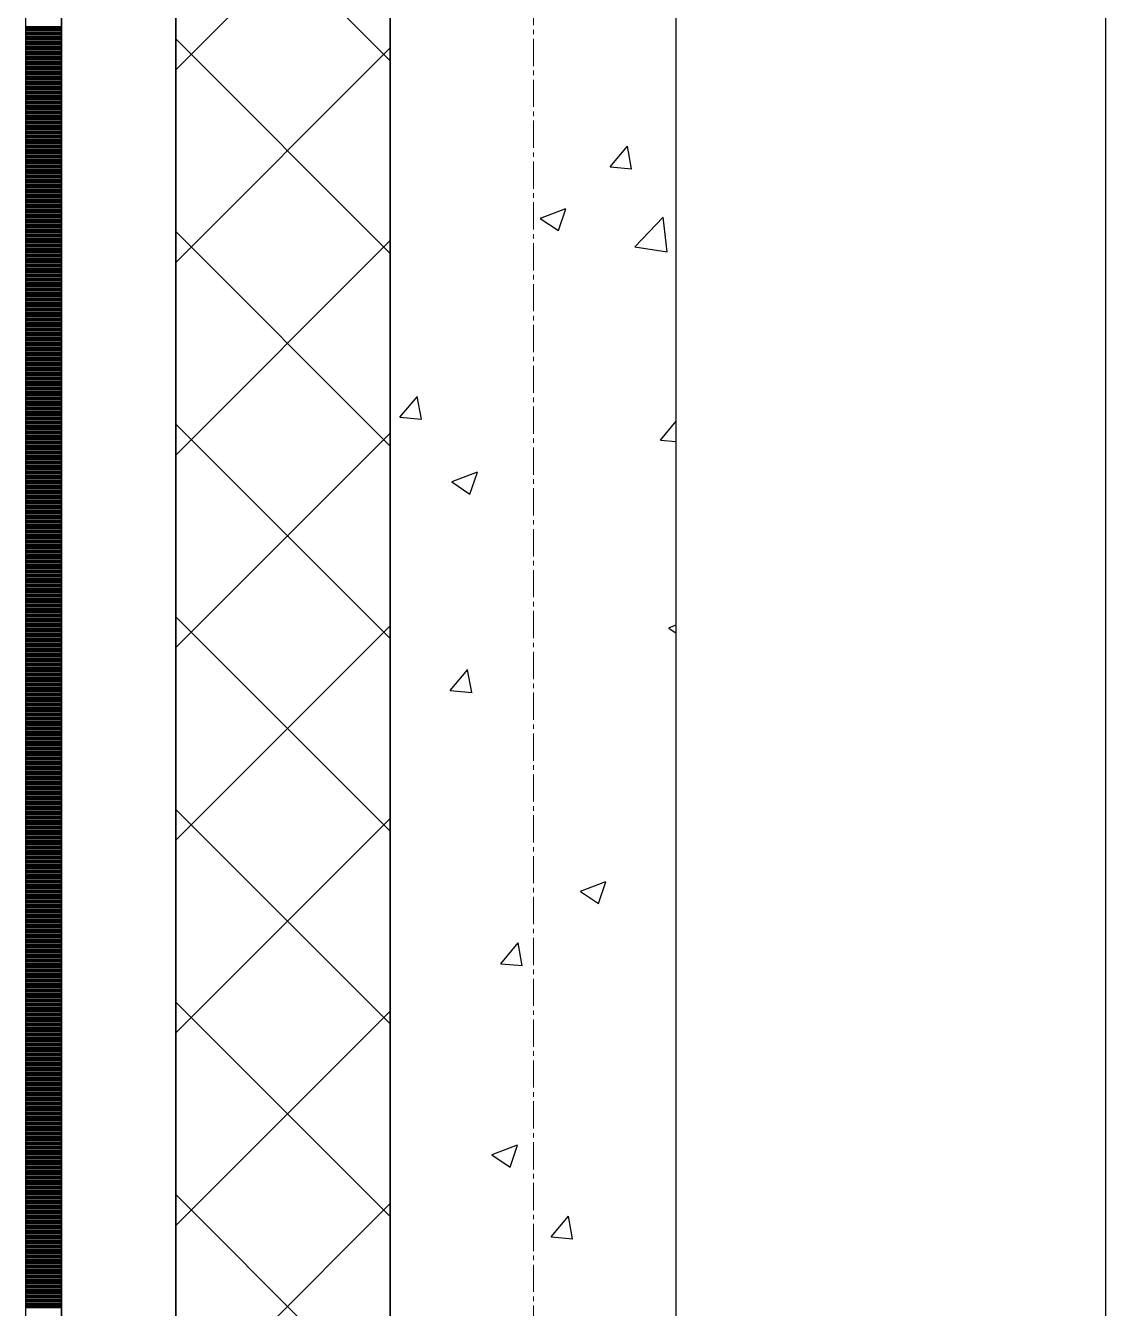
# Model space of a CAD drawing. Header units: millimetres. Extents: x -231292 to 573618, y -153144 to 564035.
# Drawn here: x 8548 to 9303, y 238264 to 239161 of the extents above; entities that cross this region are included whole.
import ezdxf

# ---------------------------------------------------------------- set-up
doc = ezdxf.new("R2010")
doc.units = ezdxf.units.MM
doc.linetypes.add('CENTER2', pattern=[28.575, 19.05, -3.175, 3.175, -3.175])
doc.layers.get('0').update_dxf_attribs({"color": 250})
for name, color, linetype, lineweight in [('АР_Стены ПЕНОблок', 250, 'Continuous', 20), ('АР_Тонкая', 250, 'Continuous', 5), ('АР_Утеплитель', 250, 'Continuous', 0), ('АР_Штриховка', 250, 'Continuous', 0), ('РД_Оси_100', 250, 'Continuous', 0)]:
    doc.layers.add(name, color=color, linetype=linetype, lineweight=lineweight)
doc.layers.add('КР_Балки-0.5', color=60, linetype='Continuous', lineweight=50, plot=False)

# ---------------------------------------------------------------- blocks, each defined once
blk = doc.blocks.new('оси_рен')
at = {"layer": 'РД_Оси_100', "color": 251, "linetype": 'CENTER2', "true_color": 0x636466}
blk.add_line((1195652.916, 135558.25), (1195652.916, 223268.25), dxfattribs=at)

msp = doc.modelspace()

# ---------------------------------------------------------------- linework, layer by layer
at = {"layer": 'АР_Стены ПЕНОблок', "color": 18, "linetype": 'Continuous', "lineweight": 25, "true_color": 0x000000}
for p, q in [((8803.243, 263866.253), (8803.243, 187666.253)), ((9003.243, 187666.253), (9003.243, 263866.253))]:
    msp.add_line(p, q, dxfattribs=at)
at = {"layer": 'АР_Тонкая', "color": 18, "linetype": 'Continuous', "lineweight": 25, "true_color": 0x000000}
for p, q in [((8548.243, 263866.253), (8548.243, 187666.253)), ((8573.243, 263866.253), (8573.243, 187666.253)), ((8573.243, 187666.253), (8573.243, 263866.253)), ((8653.243, 187666.253), (8653.243, 263866.253))]:
    msp.add_line(p, q, dxfattribs=at)
at = {"layer": 'АР_Утеплитель', "color": 18, "linetype": 'Continuous', "lineweight": 25, "true_color": 0x000000}
for p, q in [((8653.243, 263866.253), (8653.243, 187666.253)), ((8803.243, 187666.253), (8803.243, 263866.253))]:
    msp.add_line(p, q, dxfattribs=at)
at = {"layer": 'АР_Штриховка', "color": 18, "linetype": 'Continuous', "lineweight": 25, "true_color": 0x000000}
for p, q in [((8803.243, 239135.932), (8653.243, 239285.932)), ((8653.243, 239129.645), (8803.243, 239279.645)), ((8548.243, 239160.002), (8573.243, 239160.002)), ((8548.243, 239159.002), (8573.243, 239159.002)), ((8548.243, 239158.002), (8573.243, 239158.002)), ((8548.243, 239157.002), (8573.243, 239157.002)), ((8548.243, 239156.002), (8573.243, 239156.002)), ((8548.243, 239155.002), (8573.243, 239155.002)), ((8548.243, 239154.002), (8573.243, 239154.002)), ((8548.243, 239153.002), (8573.243, 239153.002)), ((8548.243, 239152.002), (8573.243, 239152.002)), ((8548.243, 239151.002), (8573.243, 239151.002)), ((8548.243, 239150.002), (8573.243, 239150.002)), ((8803.243, 239001.228), (8653.243, 239151.228)), ((8548.243, 239149.002), (8573.243, 239149.002)), ((8548.243, 239148.002), (8573.243, 239148.002)), ((8548.243, 239147.002), (8573.243, 239147.002)), ((8548.243, 239146.002), (8573.243, 239146.002)), ((8548.243, 239145.002), (8573.243, 239145.002)), ((8548.243, 239144.002), (8573.243, 239144.002)), ((8548.243, 239143.002), (8573.243, 239143.002)), ((8548.243, 239142.002), (8573.243, 239142.002)), ((8548.243, 239141.002), (8573.243, 239141.002)), ((8653.243, 238994.941), (8803.243, 239144.941)), ((8548.243, 239140.002), (8573.243, 239140.002)), ((8548.243, 239139.002), (8573.243, 239139.002)), ((8548.243, 239138.002), (8573.243, 239138.002)), ((8548.243, 239137.002), (8573.243, 239137.002)), ((8548.243, 239136.002), (8573.243, 239136.002)), ((8548.243, 239135.002), (8573.243, 239135.002)), ((8548.243, 239134.002), (8573.243, 239134.002)), ((8548.243, 239133.002), (8573.243, 239133.002)), ((8548.243, 239132.002), (8573.243, 239132.002)), ((8548.243, 239131.002), (8573.243, 239131.002)), ((8548.243, 239130.002), (8573.243, 239130.002)), ((8548.243, 239129.002), (8573.243, 239129.002)), ((8548.243, 239128.002), (8573.243, 239128.002)), ((8548.243, 239127.002), (8573.243, 239127.002)), ((8548.243, 239126.002), (8573.243, 239126.002)), ((8548.243, 239125.002), (8573.243, 239125.002)), ((8548.243, 239124.002), (8573.243, 239124.002)), ((8548.243, 239123.002), (8573.243, 239123.002)), ((8548.243, 239122.002), (8573.243, 239122.002)), ((8548.243, 239121.002), (8573.243, 239121.002)), ((8548.243, 239120.002), (8573.243, 239120.002)), ((8548.243, 239119.002), (8573.243, 239119.002)), ((8548.243, 239118.002), (8573.243, 239118.002)), ((8548.243, 239117.002), (8573.243, 239117.002)), ((8548.243, 239116.002), (8573.243, 239116.002)), ((8548.243, 239115.002), (8573.243, 239115.002)), ((8548.243, 239114.002), (8573.243, 239114.002)), ((8548.243, 239113.002), (8573.243, 239113.002)), ((8548.243, 239112.002), (8573.243, 239112.002)), ((8548.243, 239111.002), (8573.243, 239111.002)), ((8548.243, 239110.002), (8573.243, 239110.002)), ((8548.243, 239109.002), (8573.243, 239109.002)), ((8548.243, 239108.002), (8573.243, 239108.002)), ((8548.243, 239107.002), (8573.243, 239107.002)), ((8548.243, 239106.002), (8573.243, 239106.002)), ((8548.243, 239105.002), (8573.243, 239105.002)), ((8548.243, 239104.002), (8573.243, 239104.002)), ((8548.243, 239103.002), (8573.243, 239103.002)), ((8548.243, 239102.002), (8573.243, 239102.002)), ((8548.243, 239101.002), (8573.243, 239101.002)), ((8548.243, 239100.002), (8573.243, 239100.002)), ((8548.243, 239099.002), (8573.243, 239099.002)), ((8548.243, 239098.002), (8573.243, 239098.002)), ((8548.243, 239097.002), (8573.243, 239097.002)), ((8548.243, 239096.002), (8573.243, 239096.002)), ((8548.243, 239095.002), (8573.243, 239095.002)), ((8548.243, 239094.002), (8573.243, 239094.002)), ((8548.243, 239093.002), (8573.243, 239093.002)), ((8548.243, 239092.002), (8573.243, 239092.002)), ((8548.243, 239091.002), (8573.243, 239091.002)), ((8548.243, 239090.002), (8573.243, 239090.002)), ((8548.243, 239089.002), (8573.243, 239089.002)), ((8548.243, 239088.002), (8573.243, 239088.002)), ((8548.243, 239087.002), (8573.243, 239087.002)), ((8548.243, 239086.002), (8573.243, 239086.002)), ((8548.243, 239085.002), (8573.243, 239085.002)), ((8548.243, 239084.002), (8573.243, 239084.002)), ((8548.243, 239083.002), (8573.243, 239083.002)), ((8548.243, 239082.002), (8573.243, 239082.002)), ((8548.243, 239081.002), (8573.243, 239081.002)), ((8548.243, 239080.002), (8573.243, 239080.002)), ((8548.243, 239079.002), (8573.243, 239079.002)), ((8548.243, 239078.002), (8573.243, 239078.002)), ((8548.243, 239077.002), (8573.243, 239077.002)), ((8548.243, 239076.002), (8573.243, 239076.002)), ((8548.243, 239075.002), (8573.243, 239075.002)), ((8548.243, 239074.002), (8573.243, 239074.002)), ((8548.243, 239073.002), (8573.243, 239073.002)), ((8548.243, 239072.002), (8573.243, 239072.002)), ((8548.243, 239071.002), (8573.243, 239071.002)), ((8548.243, 239070.002), (8573.243, 239070.002)), ((8548.243, 239069.002), (8573.243, 239069.002)), ((8956.894, 239061.735), (8969.14, 239076.328)), ((8971.945, 239060.372), (8969.008, 239076.294)), ((8548.243, 239068.002), (8573.243, 239068.002)), ((8548.243, 239067.002), (8573.243, 239067.002)), ((8548.243, 239066.002), (8573.243, 239066.002)), ((8548.243, 239065.002), (8573.243, 239065.002)), ((8548.243, 239064.002), (8573.243, 239064.002)), ((8548.243, 239063.002), (8573.243, 239063.002)), ((8548.243, 239062.002), (8573.243, 239062.002)), ((8548.243, 239061.002), (8573.243, 239061.002)), ((8548.243, 239060.002), (8573.243, 239060.002)), ((8956.894, 239061.725), (8972.076, 239060.397)), ((8548.243, 239059.002), (8573.243, 239059.002)), ((8548.243, 239058.002), (8573.243, 239058.002)), ((8548.243, 239057.002), (8573.243, 239057.002)), ((8548.243, 239056.002), (8573.243, 239056.002)), ((8548.243, 239055.002), (8573.243, 239055.002)), ((8548.243, 239054.002), (8573.243, 239054.002)), ((8548.243, 239053.002), (8573.243, 239053.002)), ((8548.243, 239052.002), (8573.243, 239052.002)), ((8548.243, 239051.002), (8573.243, 239051.002)), ((8548.243, 239050.002), (8573.243, 239050.002)), ((8548.243, 239049.002), (8573.243, 239049.002)), ((8548.243, 239048.002), (8573.243, 239048.002)), ((8548.243, 239047.002), (8573.243, 239047.002)), ((8548.243, 239046.002), (8573.243, 239046.002)), ((8548.243, 239045.002), (8573.243, 239045.002)), ((8548.243, 239044.002), (8573.243, 239044.002)), ((8548.243, 239043.002), (8573.243, 239043.002)), ((8548.243, 239042.002), (8573.243, 239042.002)), ((8548.243, 239041.002), (8573.243, 239041.002)), ((8548.243, 239040.002), (8573.243, 239040.002)), ((8548.243, 239039.002), (8573.243, 239039.002)), ((8548.243, 239038.002), (8573.243, 239038.002)), ((8548.243, 239037.002), (8573.243, 239037.002)), ((8548.243, 239036.002), (8573.243, 239036.002)), ((8548.243, 239035.002), (8573.243, 239035.002)), ((8548.243, 239034.002), (8573.243, 239034.002)), ((8548.243, 239033.002), (8573.243, 239033.002)), ((8908.201, 239025.903), (8925.986, 239032.73)), ((8548.243, 239032.002), (8573.243, 239032.002)), ((8548.243, 239031.002), (8573.243, 239031.002)), ((8548.243, 239030.002), (8573.243, 239030.002)), ((8548.243, 239029.002), (8573.243, 239029.002)), ((8548.243, 239028.002), (8573.243, 239028.002)), ((8548.243, 239027.002), (8573.243, 239027.002)), ((8548.243, 239026.002), (8573.243, 239026.002)), ((8548.243, 239025.002), (8573.243, 239025.002)), ((8548.243, 239024.002), (8573.243, 239024.002)), ((8908.106, 239025.693), (8920.74, 239017.171)), ((8920.75, 239017.168), (8925.9, 239032.517)), ((8974.198, 239005.874), (8993.982, 239026.493)), ((8996.773, 239002.369), (8993.967, 239026.491)), ((8548.243, 239023.002), (8573.243, 239023.002)), ((8548.243, 239022.002), (8573.243, 239022.002)), ((8548.243, 239021.002), (8573.243, 239021.002)), ((8548.243, 239020.002), (8573.243, 239020.002)), ((8548.243, 239019.002), (8573.243, 239019.002)), ((8548.243, 239018.002), (8573.243, 239018.002)), ((8548.243, 239017.002), (8573.243, 239017.002)), ((8548.243, 239016.002), (8573.243, 239016.002)), ((8548.243, 239015.002), (8573.243, 239015.002)), ((8803.243, 238866.524), (8653.243, 239016.524)), ((8548.243, 239014.002), (8573.243, 239014.002)), ((8548.243, 239013.002), (8573.243, 239013.002)), ((8548.243, 239012.002), (8573.243, 239012.002)), ((8548.243, 239011.002), (8573.243, 239011.002)), ((8548.243, 239010.002), (8573.243, 239010.002)), ((8548.243, 239009.002), (8573.243, 239009.002)), ((8548.243, 239008.002), (8573.243, 239008.002)), ((8548.243, 239007.002), (8573.243, 239007.002)), ((8548.243, 239006.002), (8573.243, 239006.002)), ((8653.243, 238860.237), (8803.243, 239010.237)), ((8974.187, 239005.898), (8996.777, 239002.394)), ((8548.243, 239005.002), (8573.243, 239005.002)), ((8548.243, 239004.002), (8573.243, 239004.002)), ((8548.243, 239003.002), (8573.243, 239003.002)), ((8548.243, 239002.002), (8573.243, 239002.002)), ((8548.243, 239001.002), (8573.243, 239001.002)), ((8548.243, 239000.002), (8573.243, 239000.002)), ((8548.243, 238999.002), (8573.243, 238999.002)), ((8548.243, 238998.002), (8573.243, 238998.002)), ((8548.243, 238997.002), (8573.243, 238997.002)), ((8548.243, 238996.002), (8573.243, 238996.002)), ((8548.243, 238995.002), (8573.243, 238995.002)), ((8548.243, 238994.002), (8573.243, 238994.002)), ((8548.243, 238993.002), (8573.243, 238993.002)), ((8548.243, 238992.002), (8573.243, 238992.002)), ((8548.243, 238991.002), (8573.243, 238991.002)), ((8548.243, 238990.002), (8573.243, 238990.002)), ((8548.243, 238989.002), (8573.243, 238989.002)), ((8548.243, 238988.002), (8573.243, 238988.002)), ((8548.243, 238987.002), (8573.243, 238987.002)), ((8548.243, 238986.002), (8573.243, 238986.002)), ((8548.243, 238985.002), (8573.243, 238985.002)), ((8548.243, 238984.002), (8573.243, 238984.002)), ((8548.243, 238983.002), (8573.243, 238983.002)), ((8548.243, 238982.002), (8573.243, 238982.002)), ((8548.243, 238981.002), (8573.243, 238981.002)), ((8548.243, 238980.002), (8573.243, 238980.002)), ((8548.243, 238979.002), (8573.243, 238979.002)), ((8548.243, 238978.002), (8573.243, 238978.002)), ((8548.243, 238977.002), (8573.243, 238977.002)), ((8548.243, 238976.002), (8573.243, 238976.002)), ((8548.243, 238975.002), (8573.243, 238975.002)), ((8548.243, 238974.002), (8573.243, 238974.002)), ((8548.243, 238973.002), (8573.243, 238973.002)), ((8548.243, 238972.002), (8573.243, 238972.002)), ((8548.243, 238971.002), (8573.243, 238971.002)), ((8548.243, 238970.002), (8573.243, 238970.002)), ((8548.243, 238969.002), (8573.243, 238969.002)), ((8548.243, 238968.002), (8573.243, 238968.002)), ((8548.243, 238967.002), (8573.243, 238967.002)), ((8548.243, 238966.002), (8573.243, 238966.002)), ((8548.243, 238965.002), (8573.243, 238965.002)), ((8548.243, 238964.002), (8573.243, 238964.002)), ((8548.243, 238963.002), (8573.243, 238963.002)), ((8548.243, 238962.002), (8573.243, 238962.002)), ((8548.243, 238961.002), (8573.243, 238961.002)), ((8548.243, 238960.002), (8573.243, 238960.002)), ((8548.243, 238959.002), (8573.243, 238959.002)), ((8548.243, 238958.002), (8573.243, 238958.002)), ((8548.243, 238957.002), (8573.243, 238957.002)), ((8548.243, 238956.002), (8573.243, 238956.002)), ((8548.243, 238955.002), (8573.243, 238955.002)), ((8548.243, 238954.002), (8573.243, 238954.002)), ((8548.243, 238953.002), (8573.243, 238953.002)), ((8548.243, 238952.002), (8573.243, 238952.002)), ((8548.243, 238951.002), (8573.243, 238951.002)), ((8548.243, 238950.002), (8573.243, 238950.002)), ((8548.243, 238949.002), (8573.243, 238949.002)), ((8548.243, 238948.002), (8573.243, 238948.002)), ((8548.243, 238947.002), (8573.243, 238947.002)), ((8548.243, 238946.002), (8573.243, 238946.002)), ((8548.243, 238945.002), (8573.243, 238945.002)), ((8548.243, 238944.002), (8573.243, 238944.002)), ((8548.243, 238943.002), (8573.243, 238943.002)), ((8548.243, 238942.002), (8573.243, 238942.002)), ((8548.243, 238941.002), (8573.243, 238941.002)), ((8548.243, 238940.002), (8573.243, 238940.002)), ((8548.243, 238939.002), (8573.243, 238939.002)), ((8548.243, 238938.002), (8573.243, 238938.002)), ((8548.243, 238937.002), (8573.243, 238937.002)), ((8548.243, 238936.002), (8573.243, 238936.002)), ((8548.243, 238935.002), (8573.243, 238935.002)), ((8548.243, 238934.002), (8573.243, 238934.002)), ((8548.243, 238933.002), (8573.243, 238933.002)), ((8548.243, 238932.002), (8573.243, 238932.002)), ((8548.243, 238931.002), (8573.243, 238931.002)), ((8548.243, 238930.002), (8573.243, 238930.002)), ((8548.243, 238929.002), (8573.243, 238929.002)), ((8548.243, 238928.002), (8573.243, 238928.002)), ((8548.243, 238927.002), (8573.243, 238927.002)), ((8548.243, 238926.002), (8573.243, 238926.002)), ((8548.243, 238925.002), (8573.243, 238925.002)), ((8548.243, 238924.002), (8573.243, 238924.002)), ((8548.243, 238923.002), (8573.243, 238923.002)), ((8548.243, 238922.002), (8573.243, 238922.002)), ((8548.243, 238921.002), (8573.243, 238921.002)), ((8548.243, 238920.002), (8573.243, 238920.002)), ((8548.243, 238919.002), (8573.243, 238919.002)), ((8548.243, 238918.002), (8573.243, 238918.002)), ((8548.243, 238917.002), (8573.243, 238917.002)), ((8548.243, 238916.002), (8573.243, 238916.002)), ((8548.243, 238915.002), (8573.243, 238915.002)), ((8548.243, 238914.002), (8573.243, 238914.002)), ((8548.243, 238913.002), (8573.243, 238913.002)), ((8548.243, 238912.002), (8573.243, 238912.002)), ((8548.243, 238911.002), (8573.243, 238911.002)), ((8548.243, 238910.002), (8573.243, 238910.002)), ((8548.243, 238909.002), (8573.243, 238909.002)), ((8548.243, 238908.002), (8573.243, 238908.002)), ((8548.243, 238907.002), (8573.243, 238907.002)), ((8548.243, 238906.002), (8573.243, 238906.002)), ((8548.243, 238905.002), (8573.243, 238905.002)), ((8548.243, 238904.002), (8573.243, 238904.002)), ((8548.243, 238903.002), (8573.243, 238903.002)), ((8548.243, 238902.002), (8573.243, 238902.002)), ((8548.243, 238901.002), (8573.243, 238901.002)), ((8548.243, 238900.002), (8573.243, 238900.002)), ((8548.243, 238899.002), (8573.243, 238899.002)), ((8809.953, 238886.617), (8822.198, 238901.211)), ((8825.004, 238885.255), (8822.067, 238901.176)), ((8548.243, 238898.002), (8573.243, 238898.002)), ((8548.243, 238897.002), (8573.243, 238897.002)), ((8548.243, 238896.002), (8573.243, 238896.002)), ((8548.243, 238895.002), (8573.243, 238895.002)), ((8548.243, 238894.002), (8573.243, 238894.002)), ((8548.243, 238893.002), (8573.243, 238893.002)), ((8548.243, 238892.002), (8573.243, 238892.002)), ((8548.243, 238891.002), (8573.243, 238891.002)), ((8548.243, 238890.002), (8573.243, 238890.002)), ((8548.243, 238889.002), (8573.243, 238889.002)), ((8548.243, 238888.002), (8573.243, 238888.002)), ((8548.243, 238887.002), (8573.243, 238887.002)), ((8548.243, 238886.002), (8573.243, 238886.002)), ((8548.243, 238885.002), (8573.243, 238885.002)), ((8548.243, 238884.002), (8573.243, 238884.002)), ((8548.243, 238883.002), (8573.243, 238883.002)), ((8548.243, 238882.002), (8573.243, 238882.002)), ((8548.243, 238881.002), (8573.243, 238881.002)), ((8803.243, 238731.821), (8653.243, 238881.821)), ((8809.952, 238886.607), (8825.134, 238885.279)), ((8992.138, 238870.678), (9003.243, 238883.913)), ((8548.243, 238880.002), (8573.243, 238880.002)), ((8548.243, 238879.002), (8573.243, 238879.002)), ((8548.243, 238878.002), (8573.243, 238878.002)), ((8548.243, 238877.002), (8573.243, 238877.002)), ((8548.243, 238876.002), (8573.243, 238876.002)), ((8548.243, 238875.002), (8573.243, 238875.002)), ((8548.243, 238874.002), (8573.243, 238874.002)), ((8548.243, 238873.002), (8573.243, 238873.002)), ((8548.243, 238872.002), (8573.243, 238872.002)), ((8653.243, 238725.534), (8803.243, 238875.534)), ((8548.243, 238871.002), (8573.243, 238871.002)), ((8548.243, 238870.002), (8573.243, 238870.002)), ((8548.243, 238869.002), (8573.243, 238869.002)), ((8548.243, 238868.002), (8573.243, 238868.002)), ((8548.243, 238867.002), (8573.243, 238867.002)), ((8548.243, 238866.002), (8573.243, 238866.002)), ((8548.243, 238865.002), (8573.243, 238865.002)), ((8548.243, 238864.002), (8573.243, 238864.002)), ((8548.243, 238863.002), (8573.243, 238863.002)), ((8992.137, 238870.668), (9003.243, 238869.697)), ((8548.243, 238862.002), (8573.243, 238862.002)), ((8548.243, 238861.002), (8573.243, 238861.002)), ((8548.243, 238860.002), (8573.243, 238860.002)), ((8548.243, 238859.002), (8573.243, 238859.002)), ((8548.243, 238858.002), (8573.243, 238858.002)), ((8548.243, 238857.002), (8573.243, 238857.002)), ((8548.243, 238856.002), (8573.243, 238856.002)), ((8548.243, 238855.002), (8573.243, 238855.002)), ((8548.243, 238854.002), (8573.243, 238854.002)), ((8548.243, 238853.002), (8573.243, 238853.002)), ((8548.243, 238852.002), (8573.243, 238852.002)), ((8548.243, 238851.002), (8573.243, 238851.002)), ((8548.243, 238850.002), (8573.243, 238850.002)), ((8548.243, 238849.002), (8573.243, 238849.002)), ((8548.243, 238848.002), (8573.243, 238848.002)), ((8548.243, 238847.002), (8573.243, 238847.002)), ((8548.243, 238846.002), (8573.243, 238846.002)), ((8548.243, 238845.002), (8573.243, 238845.002)), ((8846.399, 238841.715), (8864.183, 238848.542)), ((8858.948, 238832.981), (8864.098, 238848.33)), ((8548.243, 238844.002), (8573.243, 238844.002)), ((8548.243, 238843.002), (8573.243, 238843.002)), ((8548.243, 238842.002), (8573.243, 238842.002)), ((8548.243, 238841.002), (8573.243, 238841.002)), ((8548.243, 238840.002), (8573.243, 238840.002)), ((8548.243, 238839.002), (8573.243, 238839.002)), ((8548.243, 238838.002), (8573.243, 238838.002)), ((8548.243, 238837.002), (8573.243, 238837.002)), ((8548.243, 238836.002), (8573.243, 238836.002)), ((8846.304, 238841.505), (8858.938, 238832.983)), ((8548.243, 238835.002), (8573.243, 238835.002)), ((8548.243, 238834.002), (8573.243, 238834.002)), ((8548.243, 238833.002), (8573.243, 238833.002)), ((8548.243, 238832.002), (8573.243, 238832.002)), ((8548.243, 238831.002), (8573.243, 238831.002)), ((8548.243, 238830.002), (8573.243, 238830.002)), ((8548.243, 238829.002), (8573.243, 238829.002)), ((8548.243, 238828.002), (8573.243, 238828.002)), ((8548.243, 238827.002), (8573.243, 238827.002)), ((8548.243, 238826.002), (8573.243, 238826.002)), ((8548.243, 238825.002), (8573.243, 238825.002)), ((8548.243, 238824.002), (8573.243, 238824.002)), ((8548.243, 238823.002), (8573.243, 238823.002)), ((8548.243, 238822.002), (8573.243, 238822.002)), ((8548.243, 238821.002), (8573.243, 238821.002)), ((8548.243, 238820.002), (8573.243, 238820.002)), ((8548.243, 238819.002), (8573.243, 238819.002)), ((8548.243, 238818.002), (8573.243, 238818.002)), ((8548.243, 238817.002), (8573.243, 238817.002)), ((8548.243, 238816.002), (8573.243, 238816.002)), ((8548.243, 238815.002), (8573.243, 238815.002)), ((8548.243, 238814.002), (8573.243, 238814.002)), ((8548.243, 238813.002), (8573.243, 238813.002)), ((8548.243, 238812.002), (8573.243, 238812.002)), ((8548.243, 238811.002), (8573.243, 238811.002)), ((8548.243, 238810.002), (8573.243, 238810.002)), ((8548.243, 238809.002), (8573.243, 238809.002)), ((8548.243, 238808.002), (8573.243, 238808.002)), ((8548.243, 238807.002), (8573.243, 238807.002)), ((8548.243, 238806.002), (8573.243, 238806.002)), ((8548.243, 238805.002), (8573.243, 238805.002)), ((8548.243, 238804.002), (8573.243, 238804.002)), ((8548.243, 238803.002), (8573.243, 238803.002)), ((8548.243, 238802.002), (8573.243, 238802.002)), ((8548.243, 238801.002), (8573.243, 238801.002)), ((8548.243, 238800.002), (8573.243, 238800.002)), ((8548.243, 238799.002), (8573.243, 238799.002)), ((8548.243, 238798.002), (8573.243, 238798.002)), ((8548.243, 238797.002), (8573.243, 238797.002)), ((8548.243, 238796.002), (8573.243, 238796.002)), ((8548.243, 238795.002), (8573.243, 238795.002)), ((8548.243, 238794.002), (8573.243, 238794.002)), ((8548.243, 238793.002), (8573.243, 238793.002)), ((8548.243, 238792.002), (8573.243, 238792.002)), ((8548.243, 238791.002), (8573.243, 238791.002)), ((8548.243, 238790.002), (8573.243, 238790.002)), ((8548.243, 238789.002), (8573.243, 238789.002)), ((8548.243, 238788.002), (8573.243, 238788.002)), ((8548.243, 238787.002), (8573.243, 238787.002)), ((8548.243, 238786.002), (8573.243, 238786.002)), ((8548.243, 238785.002), (8573.243, 238785.002)), ((8548.243, 238784.002), (8573.243, 238784.002)), ((8548.243, 238783.002), (8573.243, 238783.002)), ((8548.243, 238782.002), (8573.243, 238782.002)), ((8548.243, 238781.002), (8573.243, 238781.002)), ((8548.243, 238780.002), (8573.243, 238780.002)), ((8548.243, 238779.002), (8573.243, 238779.002)), ((8548.243, 238778.002), (8573.243, 238778.002)), ((8548.243, 238777.002), (8573.243, 238777.002)), ((8548.243, 238776.002), (8573.243, 238776.002)), ((8548.243, 238775.002), (8573.243, 238775.002)), ((8548.243, 238774.002), (8573.243, 238774.002)), ((8548.243, 238773.002), (8573.243, 238773.002)), ((8548.243, 238772.002), (8573.243, 238772.002)), ((8548.243, 238771.002), (8573.243, 238771.002)), ((8548.243, 238770.002), (8573.243, 238770.002)), ((8548.243, 238769.002), (8573.243, 238769.002)), ((8548.243, 238768.002), (8573.243, 238768.002)), ((8548.243, 238767.002), (8573.243, 238767.002)), ((8548.243, 238766.002), (8573.243, 238766.002)), ((8548.243, 238765.002), (8573.243, 238765.002)), ((8548.243, 238764.002), (8573.243, 238764.002)), ((8548.243, 238763.002), (8573.243, 238763.002)), ((8548.243, 238762.002), (8573.243, 238762.002)), ((8548.243, 238761.002), (8573.243, 238761.002)), ((8548.243, 238760.002), (8573.243, 238760.002)), ((8548.243, 238759.002), (8573.243, 238759.002)), ((8548.243, 238758.002), (8573.243, 238758.002)), ((8548.243, 238757.002), (8573.243, 238757.002)), ((8548.243, 238756.002), (8573.243, 238756.002)), ((8548.243, 238755.002), (8573.243, 238755.002)), ((8548.243, 238754.002), (8573.243, 238754.002)), ((8548.243, 238753.002), (8573.243, 238753.002)), ((8548.243, 238752.002), (8573.243, 238752.002)), ((8548.243, 238751.002), (8573.243, 238751.002)), ((8548.243, 238750.002), (8573.243, 238750.002)), ((8548.243, 238749.002), (8573.243, 238749.002)), ((8548.243, 238748.002), (8573.243, 238748.002)), ((8548.243, 238747.002), (8573.243, 238747.002)), ((8548.243, 238746.002), (8573.243, 238746.002)), ((8803.243, 238597.117), (8653.243, 238747.117)), ((8548.243, 238745.002), (8573.243, 238745.002)), ((8548.243, 238744.002), (8573.243, 238744.002)), ((8548.243, 238743.002), (8573.243, 238743.002)), ((8548.243, 238742.002), (8573.243, 238742.002)), ((8548.243, 238741.002), (8573.243, 238741.002)), ((8548.243, 238740.002), (8573.243, 238740.002)), ((8548.243, 238739.002), (8573.243, 238739.002)), ((8548.243, 238738.002), (8573.243, 238738.002)), ((8548.243, 238737.002), (8573.243, 238737.002)), ((8653.243, 238590.83), (8803.243, 238740.83)), ((8997.918, 238739.24), (9003.243, 238735.648)), ((8998.013, 238739.45), (9003.243, 238741.457)), ((8548.243, 238736.002), (8573.243, 238736.002)), ((8548.243, 238735.002), (8573.243, 238735.002)), ((8548.243, 238734.002), (8573.243, 238734.002)), ((8548.243, 238733.002), (8573.243, 238733.002)), ((8548.243, 238732.002), (8573.243, 238732.002)), ((8548.243, 238731.002), (8573.243, 238731.002)), ((8548.243, 238730.002), (8573.243, 238730.002)), ((8548.243, 238729.002), (8573.243, 238729.002)), ((8548.243, 238728.002), (8573.243, 238728.002)), ((8548.243, 238727.002), (8573.243, 238727.002)), ((8548.243, 238726.002), (8573.243, 238726.002)), ((8548.243, 238725.002), (8573.243, 238725.002)), ((8548.243, 238724.002), (8573.243, 238724.002)), ((8548.243, 238723.002), (8573.243, 238723.002)), ((8548.243, 238722.002), (8573.243, 238722.002)), ((8548.243, 238721.002), (8573.243, 238721.002)), ((8548.243, 238720.002), (8573.243, 238720.002)), ((8548.243, 238719.002), (8573.243, 238719.002)), ((8548.243, 238718.002), (8573.243, 238718.002)), ((8548.243, 238717.002), (8573.243, 238717.002)), ((8548.243, 238716.002), (8573.243, 238716.002)), ((8548.243, 238715.002), (8573.243, 238715.002)), ((8548.243, 238714.002), (8573.243, 238714.002)), ((8548.243, 238713.002), (8573.243, 238713.002)), ((8548.243, 238712.002), (8573.243, 238712.002)), ((8548.243, 238711.002), (8573.243, 238711.002)), ((8548.243, 238710.002), (8573.243, 238710.002)), ((8845.197, 238695.561), (8857.442, 238710.154)), ((8860.247, 238694.198), (8857.31, 238710.119)), ((8548.243, 238709.002), (8573.243, 238709.002)), ((8548.243, 238708.002), (8573.243, 238708.002)), ((8548.243, 238707.002), (8573.243, 238707.002)), ((8548.243, 238706.002), (8573.243, 238706.002)), ((8548.243, 238705.002), (8573.243, 238705.002)), ((8548.243, 238704.002), (8573.243, 238704.002)), ((8548.243, 238703.002), (8573.243, 238703.002)), ((8548.243, 238702.002), (8573.243, 238702.002)), ((8548.243, 238701.002), (8573.243, 238701.002)), ((8548.243, 238700.002), (8573.243, 238700.002)), ((8548.243, 238699.002), (8573.243, 238699.002)), ((8548.243, 238698.002), (8573.243, 238698.002)), ((8548.243, 238697.002), (8573.243, 238697.002)), ((8548.243, 238696.002), (8573.243, 238696.002)), ((8548.243, 238695.002), (8573.243, 238695.002)), ((8548.243, 238694.002), (8573.243, 238694.002)), ((8548.243, 238693.002), (8573.243, 238693.002)), ((8548.243, 238692.002), (8573.243, 238692.002)), ((8845.196, 238695.55), (8860.378, 238694.222)), ((8548.243, 238691.002), (8573.243, 238691.002)), ((8548.243, 238690.002), (8573.243, 238690.002)), ((8548.243, 238689.002), (8573.243, 238689.002)), ((8548.243, 238688.002), (8573.243, 238688.002)), ((8548.243, 238687.002), (8573.243, 238687.002)), ((8548.243, 238686.002), (8573.243, 238686.002)), ((8548.243, 238685.002), (8573.243, 238685.002)), ((8548.243, 238684.002), (8573.243, 238684.002)), ((8548.243, 238683.002), (8573.243, 238683.002)), ((8548.243, 238682.002), (8573.243, 238682.002)), ((8548.243, 238681.002), (8573.243, 238681.002)), ((8548.243, 238680.002), (8573.243, 238680.002)), ((8548.243, 238679.002), (8573.243, 238679.002)), ((8548.243, 238678.002), (8573.243, 238678.002)), ((8548.243, 238677.002), (8573.243, 238677.002)), ((8548.243, 238676.002), (8573.243, 238676.002)), ((8548.243, 238675.002), (8573.243, 238675.002)), ((8548.243, 238674.002), (8573.243, 238674.002)), ((8548.243, 238673.002), (8573.243, 238673.002)), ((8548.243, 238672.002), (8573.243, 238672.002)), ((8548.243, 238671.002), (8573.243, 238671.002)), ((8548.243, 238670.002), (8573.243, 238670.002)), ((8548.243, 238669.002), (8573.243, 238669.002)), ((8548.243, 238668.002), (8573.243, 238668.002)), ((8548.243, 238667.002), (8573.243, 238667.002)), ((8548.243, 238666.002), (8573.243, 238666.002)), ((8548.243, 238665.002), (8573.243, 238665.002)), ((8548.243, 238664.002), (8573.243, 238664.002)), ((8548.243, 238663.002), (8573.243, 238663.002)), ((8548.243, 238662.002), (8573.243, 238662.002)), ((8548.243, 238661.002), (8573.243, 238661.002)), ((8548.243, 238660.002), (8573.243, 238660.002)), ((8548.243, 238659.002), (8573.243, 238659.002)), ((8548.243, 238658.002), (8573.243, 238658.002)), ((8548.243, 238657.002), (8573.243, 238657.002)), ((8548.243, 238656.002), (8573.243, 238656.002)), ((8548.243, 238655.002), (8573.243, 238655.002)), ((8548.243, 238654.002), (8573.243, 238654.002)), ((8548.243, 238653.002), (8573.243, 238653.002)), ((8548.243, 238652.002), (8573.243, 238652.002)), ((8548.243, 238651.002), (8573.243, 238651.002)), ((8548.243, 238650.002), (8573.243, 238650.002)), ((8548.243, 238649.002), (8573.243, 238649.002)), ((8548.243, 238648.002), (8573.243, 238648.002)), ((8548.243, 238647.002), (8573.243, 238647.002)), ((8548.243, 238646.002), (8573.243, 238646.002)), ((8548.243, 238645.002), (8573.243, 238645.002)), ((8548.243, 238644.002), (8573.243, 238644.002)), ((8548.243, 238643.002), (8573.243, 238643.002)), ((8548.243, 238642.002), (8573.243, 238642.002)), ((8548.243, 238641.002), (8573.243, 238641.002)), ((8548.243, 238640.002), (8573.243, 238640.002)), ((8548.243, 238639.002), (8573.243, 238639.002)), ((8548.243, 238638.002), (8573.243, 238638.002)), ((8548.243, 238637.002), (8573.243, 238637.002)), ((8548.243, 238636.002), (8573.243, 238636.002)), ((8548.243, 238635.002), (8573.243, 238635.002)), ((8548.243, 238634.002), (8573.243, 238634.002)), ((8548.243, 238633.002), (8573.243, 238633.002)), ((8548.243, 238632.002), (8573.243, 238632.002)), ((8548.243, 238631.002), (8573.243, 238631.002)), ((8548.243, 238630.002), (8573.243, 238630.002)), ((8548.243, 238629.002), (8573.243, 238629.002)), ((8548.243, 238628.002), (8573.243, 238628.002)), ((8548.243, 238627.002), (8573.243, 238627.002)), ((8548.243, 238626.002), (8573.243, 238626.002)), ((8548.243, 238625.002), (8573.243, 238625.002)), ((8548.243, 238624.002), (8573.243, 238624.002)), ((8548.243, 238623.002), (8573.243, 238623.002)), ((8548.243, 238622.002), (8573.243, 238622.002)), ((8548.243, 238621.002), (8573.243, 238621.002)), ((8548.243, 238620.002), (8573.243, 238620.002)), ((8548.243, 238619.002), (8573.243, 238619.002)), ((8548.243, 238618.002), (8573.243, 238618.002)), ((8548.243, 238617.002), (8573.243, 238617.002)), ((8548.243, 238616.002), (8573.243, 238616.002)), ((8548.243, 238615.002), (8573.243, 238615.002)), ((8548.243, 238614.002), (8573.243, 238614.002)), ((8548.243, 238613.002), (8573.243, 238613.002)), ((8548.243, 238612.002), (8573.243, 238612.002)), ((8548.243, 238611.002), (8573.243, 238611.002)), ((8803.243, 238462.413), (8653.243, 238612.413)), ((8548.243, 238610.002), (8573.243, 238610.002)), ((8548.243, 238609.002), (8573.243, 238609.002)), ((8548.243, 238608.002), (8573.243, 238608.002)), ((8548.243, 238607.002), (8573.243, 238607.002)), ((8548.243, 238606.002), (8573.243, 238606.002)), ((8548.243, 238605.002), (8573.243, 238605.002)), ((8548.243, 238604.002), (8573.243, 238604.002)), ((8548.243, 238603.002), (8573.243, 238603.002)), ((8548.243, 238602.002), (8573.243, 238602.002)), ((8653.243, 238456.126), (8803.243, 238606.126)), ((8548.243, 238601.002), (8573.243, 238601.002)), ((8548.243, 238600.002), (8573.243, 238600.002)), ((8548.243, 238599.002), (8573.243, 238599.002)), ((8548.243, 238598.002), (8573.243, 238598.002)), ((8548.243, 238597.002), (8573.243, 238597.002)), ((8548.243, 238596.002), (8573.243, 238596.002)), ((8548.243, 238595.002), (8573.243, 238595.002)), ((8548.243, 238594.002), (8573.243, 238594.002)), ((8548.243, 238593.002), (8573.243, 238593.002)), ((8548.243, 238592.002), (8573.243, 238592.002)), ((8548.243, 238591.002), (8573.243, 238591.002)), ((8548.243, 238590.002), (8573.243, 238590.002)), ((8548.243, 238589.002), (8573.243, 238589.002)), ((8548.243, 238588.002), (8573.243, 238588.002)), ((8548.243, 238587.002), (8573.243, 238587.002)), ((8548.243, 238586.002), (8573.243, 238586.002)), ((8548.243, 238585.002), (8573.243, 238585.002)), ((8548.243, 238584.002), (8573.243, 238584.002)), ((8548.243, 238583.002), (8573.243, 238583.002)), ((8548.243, 238582.002), (8573.243, 238582.002)), ((8548.243, 238581.002), (8573.243, 238581.002)), ((8548.243, 238580.002), (8573.243, 238580.002)), ((8548.243, 238579.002), (8573.243, 238579.002)), ((8548.243, 238578.002), (8573.243, 238578.002)), ((8548.243, 238577.002), (8573.243, 238577.002)), ((8548.243, 238576.002), (8573.243, 238576.002)), ((8548.243, 238575.002), (8573.243, 238575.002)), ((8548.243, 238574.002), (8573.243, 238574.002)), ((8548.243, 238573.002), (8573.243, 238573.002)), ((8548.243, 238572.002), (8573.243, 238572.002)), ((8548.243, 238571.002), (8573.243, 238571.002)), ((8548.243, 238570.002), (8573.243, 238570.002)), ((8548.243, 238569.002), (8573.243, 238569.002)), ((8548.243, 238568.002), (8573.243, 238568.002)), ((8548.243, 238567.002), (8573.243, 238567.002)), ((8548.243, 238566.002), (8573.243, 238566.002)), ((8548.243, 238565.002), (8573.243, 238565.002)), ((8548.243, 238564.002), (8573.243, 238564.002)), ((8548.243, 238563.002), (8573.243, 238563.002)), ((8548.243, 238562.002), (8573.243, 238562.002)), ((8548.243, 238561.002), (8573.243, 238561.002)), ((8548.243, 238560.002), (8573.243, 238560.002)), ((8548.243, 238559.002), (8573.243, 238559.002)), ((8548.243, 238558.002), (8573.243, 238558.002)), ((8936.211, 238555.262), (8953.996, 238562.089)), ((8948.76, 238546.527), (8953.91, 238561.876)), ((8548.243, 238557.002), (8573.243, 238557.002)), ((8548.243, 238556.002), (8573.243, 238556.002)), ((8548.243, 238555.002), (8573.243, 238555.002)), ((8548.243, 238554.002), (8573.243, 238554.002)), ((8548.243, 238553.002), (8573.243, 238553.002)), ((8548.243, 238552.002), (8573.243, 238552.002)), ((8548.243, 238551.002), (8573.243, 238551.002)), ((8548.243, 238550.002), (8573.243, 238550.002)), ((8548.243, 238549.002), (8573.243, 238549.002)), ((8936.116, 238555.052), (8948.751, 238546.53)), ((8548.243, 238548.002), (8573.243, 238548.002)), ((8548.243, 238547.002), (8573.243, 238547.002)), ((8548.243, 238546.002), (8573.243, 238546.002)), ((8548.243, 238545.002), (8573.243, 238545.002)), ((8548.243, 238544.002), (8573.243, 238544.002)), ((8548.243, 238543.002), (8573.243, 238543.002)), ((8548.243, 238542.002), (8573.243, 238542.002)), ((8548.243, 238541.002), (8573.243, 238541.002)), ((8548.243, 238540.002), (8573.243, 238540.002)), ((8548.243, 238539.002), (8573.243, 238539.002)), ((8548.243, 238538.002), (8573.243, 238538.002)), ((8548.243, 238537.002), (8573.243, 238537.002)), ((8548.243, 238536.002), (8573.243, 238536.002)), ((8548.243, 238535.002), (8573.243, 238535.002)), ((8548.243, 238534.002), (8573.243, 238534.002)), ((8548.243, 238533.002), (8573.243, 238533.002)), ((8548.243, 238532.002), (8573.243, 238532.002)), ((8548.243, 238531.002), (8573.243, 238531.002)), ((8548.243, 238530.002), (8573.243, 238530.002)), ((8548.243, 238529.002), (8573.243, 238529.002)), ((8548.243, 238528.002), (8573.243, 238528.002)), ((8548.243, 238527.002), (8573.243, 238527.002)), ((8548.243, 238526.002), (8573.243, 238526.002)), ((8548.243, 238525.002), (8573.243, 238525.002)), ((8548.243, 238524.002), (8573.243, 238524.002)), ((8548.243, 238523.002), (8573.243, 238523.002)), ((8548.243, 238522.002), (8573.243, 238522.002)), ((8548.243, 238521.002), (8573.243, 238521.002)), ((8548.243, 238520.002), (8573.243, 238520.002)), ((8548.243, 238519.002), (8573.243, 238519.002)), ((8548.243, 238518.002), (8573.243, 238518.002)), ((8548.243, 238517.002), (8573.243, 238517.002)), ((8548.243, 238516.002), (8573.243, 238516.002)), ((8548.243, 238515.002), (8573.243, 238515.002)), ((8548.243, 238514.002), (8573.243, 238514.002)), ((8548.243, 238513.002), (8573.243, 238513.002)), ((8880.44, 238504.504), (8892.685, 238519.097)), ((8895.49, 238503.141), (8892.553, 238519.062)), ((8548.243, 238512.002), (8573.243, 238512.002)), ((8548.243, 238511.002), (8573.243, 238511.002)), ((8548.243, 238510.002), (8573.243, 238510.002)), ((8548.243, 238509.002), (8573.243, 238509.002)), ((8548.243, 238508.002), (8573.243, 238508.002)), ((8548.243, 238507.002), (8573.243, 238507.002)), ((8548.243, 238506.002), (8573.243, 238506.002)), ((8548.243, 238505.002), (8573.243, 238505.002)), ((8548.243, 238504.002), (8573.243, 238504.002)), ((8880.439, 238504.494), (8895.621, 238503.165)), ((8548.243, 238503.002), (8573.243, 238503.002)), ((8548.243, 238502.002), (8573.243, 238502.002)), ((8548.243, 238501.002), (8573.243, 238501.002)), ((8548.243, 238500.002), (8573.243, 238500.002)), ((8548.243, 238499.002), (8573.243, 238499.002)), ((8548.243, 238498.002), (8573.243, 238498.002)), ((8548.243, 238497.002), (8573.243, 238497.002)), ((8548.243, 238496.002), (8573.243, 238496.002)), ((8548.243, 238495.002), (8573.243, 238495.002)), ((8548.243, 238494.002), (8573.243, 238494.002)), ((8548.243, 238493.002), (8573.243, 238493.002)), ((8548.243, 238492.002), (8573.243, 238492.002)), ((8548.243, 238491.002), (8573.243, 238491.002)), ((8548.243, 238490.002), (8573.243, 238490.002)), ((8548.243, 238489.002), (8573.243, 238489.002)), ((8548.243, 238488.002), (8573.243, 238488.002)), ((8548.243, 238487.002), (8573.243, 238487.002)), ((8548.243, 238486.002), (8573.243, 238486.002)), ((8548.243, 238485.002), (8573.243, 238485.002)), ((8548.243, 238484.002), (8573.243, 238484.002)), ((8548.243, 238483.002), (8573.243, 238483.002)), ((8548.243, 238482.002), (8573.243, 238482.002)), ((8548.243, 238481.002), (8573.243, 238481.002)), ((8548.243, 238480.002), (8573.243, 238480.002)), ((8548.243, 238479.002), (8573.243, 238479.002)), ((8548.243, 238478.002), (8573.243, 238478.002)), ((8548.243, 238477.002), (8573.243, 238477.002)), ((8803.243, 238327.709), (8653.243, 238477.709)), ((8548.243, 238476.002), (8573.243, 238476.002)), ((8548.243, 238475.002), (8573.243, 238475.002)), ((8548.243, 238474.002), (8573.243, 238474.002)), ((8548.243, 238473.002), (8573.243, 238473.002)), ((8548.243, 238472.002), (8573.243, 238472.002)), ((8548.243, 238471.002), (8573.243, 238471.002)), ((8548.243, 238470.002), (8573.243, 238470.002)), ((8548.243, 238469.002), (8573.243, 238469.002)), ((8548.243, 238468.002), (8573.243, 238468.002)), ((8653.243, 238321.422), (8803.243, 238471.422)), ((8548.243, 238467.002), (8573.243, 238467.002)), ((8548.243, 238466.002), (8573.243, 238466.002)), ((8548.243, 238465.002), (8573.243, 238465.002)), ((8548.243, 238464.002), (8573.243, 238464.002)), ((8548.243, 238463.002), (8573.243, 238463.002)), ((8548.243, 238462.002), (8573.243, 238462.002)), ((8548.243, 238461.002), (8573.243, 238461.002)), ((8548.243, 238460.002), (8573.243, 238460.002)), ((8548.243, 238459.002), (8573.243, 238459.002)), ((8548.243, 238458.002), (8573.243, 238458.002)), ((8548.243, 238457.002), (8573.243, 238457.002)), ((8548.243, 238456.002), (8573.243, 238456.002)), ((8548.243, 238455.002), (8573.243, 238455.002)), ((8548.243, 238454.002), (8573.243, 238454.002)), ((8548.243, 238453.002), (8573.243, 238453.002)), ((8548.243, 238452.002), (8573.243, 238452.002)), ((8548.243, 238451.002), (8573.243, 238451.002)), ((8548.243, 238450.002), (8573.243, 238450.002)), ((8548.243, 238449.002), (8573.243, 238449.002)), ((8548.243, 238448.002), (8573.243, 238448.002)), ((8548.243, 238447.002), (8573.243, 238447.002)), ((8548.243, 238446.002), (8573.243, 238446.002)), ((8548.243, 238445.002), (8573.243, 238445.002)), ((8548.243, 238444.002), (8573.243, 238444.002)), ((8548.243, 238443.002), (8573.243, 238443.002)), ((8548.243, 238442.002), (8573.243, 238442.002)), ((8548.243, 238441.002), (8573.243, 238441.002)), ((8548.243, 238440.002), (8573.243, 238440.002)), ((8548.243, 238439.002), (8573.243, 238439.002)), ((8548.243, 238438.002), (8573.243, 238438.002)), ((8548.243, 238437.002), (8573.243, 238437.002)), ((8548.243, 238436.002), (8573.243, 238436.002)), ((8548.243, 238435.002), (8573.243, 238435.002)), ((8548.243, 238434.002), (8573.243, 238434.002)), ((8548.243, 238433.002), (8573.243, 238433.002)), ((8548.243, 238432.002), (8573.243, 238432.002)), ((8548.243, 238431.002), (8573.243, 238431.002)), ((8548.243, 238430.002), (8573.243, 238430.002)), ((8548.243, 238429.002), (8573.243, 238429.002)), ((8548.243, 238428.002), (8573.243, 238428.002)), ((8548.243, 238427.002), (8573.243, 238427.002)), ((8548.243, 238426.002), (8573.243, 238426.002)), ((8548.243, 238425.002), (8573.243, 238425.002)), ((8548.243, 238424.002), (8573.243, 238424.002)), ((8548.243, 238423.002), (8573.243, 238423.002)), ((8548.243, 238422.002), (8573.243, 238422.002)), ((8548.243, 238421.002), (8573.243, 238421.002)), ((8548.243, 238420.002), (8573.243, 238420.002)), ((8548.243, 238419.002), (8573.243, 238419.002)), ((8548.243, 238418.002), (8573.243, 238418.002)), ((8548.243, 238417.002), (8573.243, 238417.002)), ((8548.243, 238416.002), (8573.243, 238416.002)), ((8548.243, 238415.002), (8573.243, 238415.002)), ((8548.243, 238414.002), (8573.243, 238414.002)), ((8548.243, 238413.002), (8573.243, 238413.002)), ((8548.243, 238412.002), (8573.243, 238412.002)), ((8548.243, 238411.002), (8573.243, 238411.002)), ((8548.243, 238410.002), (8573.243, 238410.002)), ((8548.243, 238409.002), (8573.243, 238409.002)), ((8548.243, 238408.002), (8573.243, 238408.002)), ((8548.243, 238407.002), (8573.243, 238407.002)), ((8548.243, 238406.002), (8573.243, 238406.002)), ((8548.243, 238405.002), (8573.243, 238405.002)), ((8548.243, 238404.002), (8573.243, 238404.002)), ((8548.243, 238403.002), (8573.243, 238403.002)), ((8548.243, 238402.002), (8573.243, 238402.002)), ((8548.243, 238401.002), (8573.243, 238401.002)), ((8548.243, 238400.002), (8573.243, 238400.002)), ((8548.243, 238399.002), (8573.243, 238399.002)), ((8548.243, 238398.002), (8573.243, 238398.002)), ((8548.243, 238397.002), (8573.243, 238397.002)), ((8548.243, 238396.002), (8573.243, 238396.002)), ((8548.243, 238395.002), (8573.243, 238395.002)), ((8548.243, 238394.002), (8573.243, 238394.002)), ((8548.243, 238393.002), (8573.243, 238393.002)), ((8548.243, 238392.002), (8573.243, 238392.002)), ((8548.243, 238391.002), (8573.243, 238391.002)), ((8548.243, 238390.002), (8573.243, 238390.002)), ((8548.243, 238389.002), (8573.243, 238389.002)), ((8548.243, 238388.002), (8573.243, 238388.002)), ((8548.243, 238387.002), (8573.243, 238387.002)), ((8548.243, 238386.002), (8573.243, 238386.002)), ((8548.243, 238385.002), (8573.243, 238385.002)), ((8548.243, 238384.002), (8573.243, 238384.002)), ((8548.243, 238383.002), (8573.243, 238383.002)), ((8548.243, 238382.002), (8573.243, 238382.002)), ((8548.243, 238381.002), (8573.243, 238381.002)), ((8548.243, 238380.002), (8573.243, 238380.002)), ((8548.243, 238379.002), (8573.243, 238379.002)), ((8548.243, 238378.002), (8573.243, 238378.002)), ((8874.409, 238371.074), (8892.194, 238377.901)), ((8548.243, 238377.002), (8573.243, 238377.002)), ((8548.243, 238376.002), (8573.243, 238376.002)), ((8548.243, 238375.002), (8573.243, 238375.002)), ((8548.243, 238374.002), (8573.243, 238374.002)), ((8548.243, 238373.002), (8573.243, 238373.002)), ((8548.243, 238372.002), (8573.243, 238372.002)), ((8548.243, 238371.002), (8573.243, 238371.002)), ((8548.243, 238370.002), (8573.243, 238370.002)), ((8548.243, 238369.002), (8573.243, 238369.002)), ((8874.314, 238370.864), (8886.948, 238362.342)), ((8886.958, 238362.339), (8892.108, 238377.688)), ((8548.243, 238368.002), (8573.243, 238368.002)), ((8548.243, 238367.002), (8573.243, 238367.002)), ((8548.243, 238366.002), (8573.243, 238366.002)), ((8548.243, 238365.002), (8573.243, 238365.002)), ((8548.243, 238364.002), (8573.243, 238364.002)), ((8548.243, 238363.002), (8573.243, 238363.002)), ((8548.243, 238362.002), (8573.243, 238362.002)), ((8548.243, 238361.002), (8573.243, 238361.002)), ((8548.243, 238360.002), (8573.243, 238360.002)), ((8548.243, 238359.002), (8573.243, 238359.002)), ((8548.243, 238358.002), (8573.243, 238358.002)), ((8548.243, 238357.002), (8573.243, 238357.002)), ((8548.243, 238356.002), (8573.243, 238356.002)), ((8548.243, 238355.002), (8573.243, 238355.002)), ((8548.243, 238354.002), (8573.243, 238354.002)), ((8548.243, 238353.002), (8573.243, 238353.002)), ((8548.243, 238352.002), (8573.243, 238352.002)), ((8548.243, 238351.002), (8573.243, 238351.002)), ((8548.243, 238350.002), (8573.243, 238350.002)), ((8548.243, 238349.002), (8573.243, 238349.002)), ((8548.243, 238348.002), (8573.243, 238348.002)), ((8548.243, 238347.002), (8573.243, 238347.002)), ((8548.243, 238346.002), (8573.243, 238346.002)), ((8548.243, 238345.002), (8573.243, 238345.002)), ((8548.243, 238344.002), (8573.243, 238344.002)), ((8548.243, 238343.002), (8573.243, 238343.002)), ((8548.243, 238342.002), (8573.243, 238342.002)), ((8803.243, 238193.005), (8653.243, 238343.005)), ((8548.243, 238341.002), (8573.243, 238341.002)), ((8548.243, 238340.002), (8573.243, 238340.002)), ((8548.243, 238339.002), (8573.243, 238339.002)), ((8548.243, 238338.002), (8573.243, 238338.002)), ((8548.243, 238337.002), (8573.243, 238337.002)), ((8548.243, 238336.002), (8573.243, 238336.002)), ((8548.243, 238335.002), (8573.243, 238335.002)), ((8548.243, 238334.002), (8573.243, 238334.002)), ((8548.243, 238333.002), (8573.243, 238333.002)), ((8653.243, 238186.718), (8803.243, 238336.718)), ((8548.243, 238332.002), (8573.243, 238332.002)), ((8548.243, 238331.002), (8573.243, 238331.002)), ((8548.243, 238330.002), (8573.243, 238330.002)), ((8548.243, 238329.002), (8573.243, 238329.002)), ((8548.243, 238328.002), (8573.243, 238328.002)), ((8548.243, 238327.002), (8573.243, 238327.002)), ((8548.243, 238326.002), (8573.243, 238326.002)), ((8548.243, 238325.002), (8573.243, 238325.002)), ((8548.243, 238324.002), (8573.243, 238324.002)), ((8915.683, 238313.447), (8927.929, 238328.04)), ((8930.732, 238312.084), (8927.796, 238328.005)), ((8548.243, 238323.002), (8573.243, 238323.002)), ((8548.243, 238322.002), (8573.243, 238322.002)), ((8548.243, 238321.002), (8573.243, 238321.002)), ((8548.243, 238320.002), (8573.243, 238320.002)), ((8548.243, 238319.002), (8573.243, 238319.002)), ((8548.243, 238318.002), (8573.243, 238318.002)), ((8548.243, 238317.002), (8573.243, 238317.002)), ((8548.243, 238316.002), (8573.243, 238316.002)), ((8548.243, 238315.002), (8573.243, 238315.002)), ((8548.243, 238314.002), (8573.243, 238314.002)), ((8548.243, 238313.002), (8573.243, 238313.002)), ((8548.243, 238312.002), (8573.243, 238312.002)), ((8548.243, 238311.002), (8573.243, 238311.002)), ((8548.243, 238310.002), (8573.243, 238310.002)), ((8548.243, 238309.002), (8573.243, 238309.002)), ((8548.243, 238308.002), (8573.243, 238308.002)), ((8548.243, 238307.002), (8573.243, 238307.002)), ((8548.243, 238306.002), (8573.243, 238306.002)), ((8915.683, 238313.437), (8930.865, 238312.108)), ((8548.243, 238305.002), (8573.243, 238305.002)), ((8548.243, 238304.002), (8573.243, 238304.002)), ((8548.243, 238303.002), (8573.243, 238303.002)), ((8548.243, 238302.002), (8573.243, 238302.002)), ((8548.243, 238301.002), (8573.243, 238301.002)), ((8548.243, 238300.002), (8573.243, 238300.002)), ((8548.243, 238299.002), (8573.243, 238299.002)), ((8548.243, 238298.002), (8573.243, 238298.002)), ((8548.243, 238297.002), (8573.243, 238297.002)), ((8548.243, 238296.002), (8573.243, 238296.002)), ((8548.243, 238295.002), (8573.243, 238295.002)), ((8548.243, 238294.002), (8573.243, 238294.002)), ((8548.243, 238293.002), (8573.243, 238293.002)), ((8548.243, 238292.002), (8573.243, 238292.002)), ((8548.243, 238291.002), (8573.243, 238291.002)), ((8548.243, 238290.002), (8573.243, 238290.002)), ((8548.243, 238289.002), (8573.243, 238289.002)), ((8548.243, 238288.002), (8573.243, 238288.002)), ((8548.243, 238287.002), (8573.243, 238287.002)), ((8548.243, 238286.002), (8573.243, 238286.002)), ((8548.243, 238285.002), (8573.243, 238285.002)), ((8548.243, 238284.002), (8573.243, 238284.002)), ((8548.243, 238283.002), (8573.243, 238283.002)), ((8548.243, 238282.002), (8573.243, 238282.002)), ((8548.243, 238281.002), (8573.243, 238281.002)), ((8548.243, 238280.002), (8573.243, 238280.002)), ((8548.243, 238279.002), (8573.243, 238279.002)), ((8548.243, 238278.002), (8573.243, 238278.002)), ((8548.243, 238277.002), (8573.243, 238277.002)), ((8548.243, 238276.002), (8573.243, 238276.002)), ((8548.243, 238275.002), (8573.243, 238275.002)), ((8548.243, 238274.002), (8573.243, 238274.002)), ((8548.243, 238273.002), (8573.243, 238273.002)), ((8548.243, 238272.002), (8573.243, 238272.002)), ((8548.243, 238271.002), (8573.243, 238271.002)), ((8548.243, 238270.002), (8573.243, 238270.002)), ((8548.243, 238269.002), (8573.243, 238269.002)), ((8548.243, 238268.002), (8573.243, 238268.002)), ((8548.243, 238267.002), (8573.243, 238267.002)), ((8548.243, 238266.002), (8573.243, 238266.002)), ((8548.243, 238265.002), (8573.243, 238265.002)), ((8548.243, 238264.002), (8573.243, 238264.002))]:
    msp.add_line(p, q, dxfattribs=at)
at = {"layer": 'КР_Балки-0.5', "color": 18, "lineweight": 25, "ltscale": 200, "true_color": 0x000000}
for p, q in [((8803.244, 237366.253), (8803.244, 263866.253)), ((9303.244, 263866.253), (9303.244, 237366.253))]:
    msp.add_line(p, q, dxfattribs=at)

# ---------------------------------------------------------------- block references
at = {"rotation": 359.999868838025}
msp.add_blockref('оси_рен', (-1186750.035, 50655.808), dxfattribs=at)

doc.saveas('drawing.dxf')
